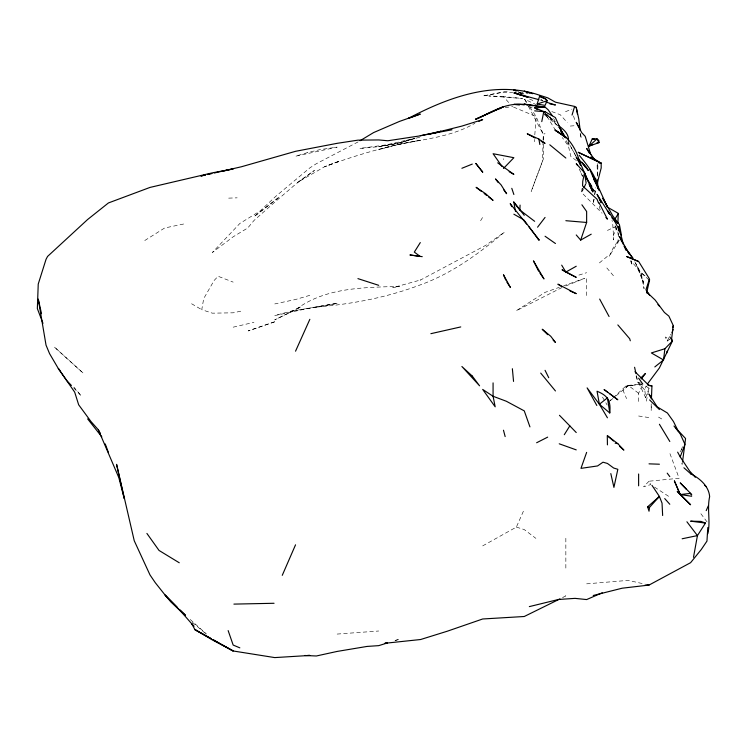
<?xml version="1.0" encoding="UTF-8"?>
<svg xmlns="http://www.w3.org/2000/svg" width="747" height="747" viewBox="0 0 747 747"><rect width="100%" height="100%" fill="white"/><g stroke="black" fill="none" stroke-linecap="round" stroke-linejoin="round"><path stroke-width="0.56" stroke-dasharray="3.73 2.8" d="M586.638 295.56L586.638 278.099M651.207 403.8L651.179 410.364L651.309 404.771M543.041 141.239L542.555 160.96L531.164 191.549L543.48 158.607L543.386 141.398M543.069 140.081L543.349 134.516L536.187 116.616L527.868 104.085M618.535 233.045L617.825 243.298L619.039 240.543M534.273 141.734L534.45 139.446M534.796 134.88L536.187 116.616L512.153 106.485M582.165 188.141L581.773 192.717L602.091 213.194M582.296 188.16L581.773 192.717L583.482 188.888M682.45 462.281L682.132 464.513L681.311 461.235M594.696 194.659L595.406 190.14M594.743 194.5L595.845 187.6M240.749 311.2L233.167 312.816L212.372 313.17L201.755 309.697L203.726 298.576L214.081 280.545L218.096 276.259L233.167 282.133M503.301 159.615L503.469 158.709M646.332 401.158L649.022 388.291L643.849 384.789M649.022 388.291L645.613 397.637L644.82 390.018L646.136 385.938M681.357 449.722L682.506 446.669M482.674 545.898L516.373 527.102L524.263 509.258M617.377 226.612L613.474 235.034L613.717 239.918L612.661 222.559L611.98 220.374M638.62 401.484L638.62 393.267L642.448 385.097M619.198 240.123L609.113 256.52L613.604 247.108L619.151 239.638M667.118 341.136L669.816 339.269L665.325 336.99L667.118 341.136L670.601 334.329M480.601 220.738L482.674 217.302M680.05 451.944L681.899 449.106M649.022 481.217L643.55 486.792L650.684 484.598L649.022 481.217L679.135 478.248L669.816 453.28M608.263 402.269L625.771 386.18L628.227 385.368L642.924 384.079M610.038 400.868L615.229 396.526M616.098 395.807L628.227 385.685L632.336 385.228L625.771 386.18L641.794 384.201M599.402 262.916L607.432 256.286M144.759 240.525L164.648 227.994L183.958 223.941M543.377 140.249L543.349 134.516L545.058 133.452M358.112 141.902L316.336 163.724L309.93 167.823L275.923 196.209L260.021 211.028L239.899 223.418L212.372 252.495L233.167 236.799L247.771 227.966L253.961 220.524L274.756 202.157L296.083 183.837L314.459 170.437L297.483 182.408L324.74 166.665L339.717 161.007L324.74 166.665C355.759 155.255 387.665 145.749 420.3 140.212L399.505 144.162L378.71 149.661C410.364 139.409 445.614 140.371 474.896 123.255M562.874 597.385L565.843 595.835L562.715 597.395M607.432 230.44L615.771 226.509M562.061 287.502L516.093 310.855L545.058 292.376L559.326 287.315M565.843 285.942L584.565 278.36L563.714 285.765M565.479 111.714L571.941 109.109M414.828 138.316L399.505 143.05L378.72 146.673L359.615 148.485L399.505 143.05L414.94 138.298M578.897 275.092L586.638 272.692M395.126 640.571L399.505 639.208L395.023 640.468M309.8 295.345L295.541 299.5L274.756 303.936M419.739 137.196L393.818 144.227L378.72 146.673L414.912 138.223M233.167 327.177L253.961 322.34M507.185 91.209L482.674 96.046L503.469 92.189L512.713 92.656M316.336 307.12C351.865 304.122 386.871 297.539 420.3 284.887C451.431 273.71 478.285 254.017 503.469 233.017L504.496 232.13L485.755 245.324L420.3 280.134L420.869 279.892L392.763 287.67L399.505 286.362C364.013 287.539 325.197 287.24 295.541 309.781L300.994 306.718L274.756 319.884L295.541 309.93L274.747 315.579L305.103 309.09L336.86 303.413L295.541 310.5L337.644 303.273M505.252 107.68L512.787 106.382M586.638 583.837L628.227 580.382L645.735 584.331M570.278 126.056L576.245 125.589M337.13 634.072L378.71 631.01M228.657 198.132L237.163 197.834M503.469 96.587L488.809 95.952L522.545 98.501L503.469 96.587L509.986 104.01M519.641 93.011L524.263 93.244L522.181 92.572M519.903 92.88L528.045 93.562M638.62 416.004L649.022 417.582M539.717 99.846L543.022 100.658M516.373 527.102L524.263 529.576L535.898 538.372M544.47 114.02L547.738 115.085M528.521 106.363L533.853 108.184M636.071 375.872L637.723 382.109L642.121 383.622M551.809 111.592L560.25 114.73L567.356 122.629M529.492 99.034L534.656 101.256M517.895 91.722L523.927 94.486M518.474 91.928L523.712 94.355M526.271 102.283L524.665 99.258L536.131 104.645M637.723 382.109L644.82 390.018M661.758 418.964L657.668 416.602M191.577 303.749L201.755 309.697M544.049 113.815L552.5 119.203L558.597 127.681M654.512 487.1L669.807 497.11M576.451 160.596L570.885 156.609L568.411 146.029L562.295 137.551M638.62 393.267L628.227 385.368L623.11 390.56L626.574 398.646M544.796 114.982L557.71 125.795M645.016 275.867L640.665 272.384L631.15 260.89L632.317 265.194L630.029 259.844M192.446 622.363L206.312 634.147M190.224 619.506L206.415 633.979M546.72 114.935L551.865 119.567L545.058 113.32L554.816 129.138M649.022 279.882L640.665 272.384L633.428 259.246M547.458 114.786L555.451 122.975M73.71 387.908L81.367 395.994L73.925 387.133M606.807 267.921L613.642 275.979M614.818 227.284L617.48 230.543M582.809 176.395L581.381 174.555L580.886 171.24M700.882 513.712L707.185 522.078L707.428 524.263M524.665 99.258L527.223 103.114M541.22 99.043L542.313 100.845M602.502 397.115L607.19 405.079M568.374 142.481L569.391 144.274M575.405 154.993L576.245 156.487M574.985 154.237L569.896 145.17L575.993 156.328M528.4 106.307L543.349 134.516M566.198 140.632L568.841 145.777L568.523 142.388M579.214 169.009L582.679 176.124M553.658 118.456L555.451 122.153M638.62 382.548L645.613 397.637M615.117 225.641L617.377 230.916M550.306 116.868L551.249 119.922M573.556 115.944L575.05 121.303M599.318 206.219L600.569 211.494M636.463 375.732L637.639 381.026M580.195 133.227L581.222 138.634L580.643 134.002M617.825 231.972L618.189 235.109M565.843 538.251L565.852 570.344M597.88 166.002L597.497 177.254L597.04 163.014L597.88 166.002M593.986 199.178L593.277 203.698L594.014 199.104M278.435 197.656L253.961 216.705L278.435 197.656M274.756 321.78L248.172 330.921L274.756 321.78M307.577 152.565L295.541 156.226L337.13 147.131L319.996 149.624L307.577 152.565M82.926 372.893L54.195 346.879L82.926 372.893M638.62 269.658L635.613 263.289L643.578 282.702L644.045 288.687L640.665 272.384L643.578 282.702L638.62 269.658"/><path stroke-width="1.12" d="M651.459 398.067L651.935 385.919L647.574 384.901M617.918 223.306L618.217 213.315L607.432 207.162L602.773 198.216L613.072 216.285L619.422 224.623L621.476 235.436M534.656 221.317L519.875 210.056L520.071 205.108M647.425 384.014L659.414 367.907L672.393 341.071L671.656 338.512L673.271 325.58L668.873 316.112L664.41 312.451L655.147 300.023L647.285 292.563L649.563 295.121M618.777 230.608L619.011 226.22L618.693 230.776M593.239 595.49L622.195 588.197L649.022 585.069L690.601 562.687L701.284 549.503L706.961 541.099L707.801 527.541M707.811 533.722C710.742 521.406 706.839 508.894 709.65 496.652C708.8 485.905 699.594 478.304 690.601 473.682M596.825 405.481L587.105 387.87L599.402 404.239L609.767 412.96C610.915 401.092 608.245 395.807 597.04 391.232L599.402 404.239L607.432 417.806M654.811 366.936L663.532 359.97L664.886 348.746L672.393 341.071L669.807 336.86M662.645 515.514L662.038 503.151L659.414 496.456L649.526 507.353L649.022 511.219L647.612 506.83L659.414 496.456L651.972 485.335M682.609 461.16L685.578 438.526L676.194 428.526M693.487 557.327L697.437 535.599L705.457 523.077L701.003 521.425L690.601 521.154L705.457 523.077M541.771 121.602L543.648 112.302L545.058 111.761L555.366 117.55L562.612 133.638L564.527 136.262L554.825 129.866L565.843 137.14C573.677 144.825 578.206 154.853 580.578 165.442M577.235 164.947L576.245 163.733L584.556 172.716L582.753 181.278L582.567 185.882L597.04 199.216L598.562 203.044M646.613 292.955L649.582 279.882L649.022 278.201L638.685 261.515L626.593 256.492L638.246 261.338M666.567 353.462L667.108 351.23M672.739 327.69L673.271 325.58M572.043 115.075L574.62 106.429L555.451 102.19L547.831 97.885L535.244 93.823C491.853 81.078 446.454 98.193 408.348 118.399L420.3 114.067L399.505 121.406L373.631 132.564L360.054 140.735M537.121 104.076L539.567 96.326L545.058 98.641L547.159 100.705L545.058 105.374L537.121 104.076L547.159 100.705L545.824 99.052L539.567 96.326M672.001 332.732L673.084 329.474M576.245 234.96L580.671 240.095L586.638 222.466L586.638 211.494L581.894 204.79M482.273 171.287L482.683 172.137L475.839 163.462L482.683 172.137M586.638 452.383L580.97 468.36L597.581 465.941L602.988 462.197L607.432 463.448L613.67 468.033L617.834 469.303L613.922 487.38L610.813 473.579M649.376 279.35L645.94 289.78L649.022 294.505L647.285 292.563M695.317 477.314L689.649 471.077L680.209 456.865L684.98 444.372L680.209 433.876L673.99 426.023M282.263 575.33L295.541 544.815M706.204 510.64L708.305 505.859M583.911 187.936L585.629 184.107M295.541 351.193L309.846 319.314M592.296 138.774L588.935 146.188L598.982 142.63L598.833 140.473L597.04 138.867L592.296 138.774L594.481 139.334M420.3 242.579L414.324 252.094L420.3 256.538M564.284 434.707L569.812 425.902L559.456 415.295M614.538 219.637L618.273 213.791M641.337 378.934L645.408 373.509L640.749 378.019M537.56 227.209L545.058 217.433M503.469 168.495L513.871 157.701L493.076 153.714L502.171 166.646M599.402 404.239L607.432 397.862L609.767 412.96M566.889 272.608L576.245 277.361L562.052 269.742L565.852 272.076L576.245 266.231M580.671 240.095L591.222 234.185M559.905 598.935L524.263 616.499L482.674 618.983L447.229 631.234L420.617 639.516L384.92 643.279L387.17 642.653M536.626 442.756L547.682 437.126M475.484 119.343L503.469 106.681L475.484 119.343C490.891 112.666 506.69 101.611 524.263 104.916M478.902 121.322L482.683 119.604L461.889 126.094L430.225 134.002M592.987 144.423L588.935 146.188L597.04 138.867L598.982 142.63L597.04 142.658M602.231 592.791L586.638 599.57L575.059 598.366L558.551 599.467L529.334 606.611M461.889 168.28L472.281 164.088M664.886 348.746L651.365 352.939L663.532 359.97M387.469 642.934L378.72 645.641L367.057 646.426L337.13 651.431L316.336 655.987L304.785 655.492M433.223 133.424L441.094 131.229L419.534 135.945L387.833 140.763L378.71 139.941L357.925 140.147L337.13 143.331L295.541 151.314L241.402 166.768L214.221 173.024M430.87 333.676L460.759 326.925M205.332 175.013L200.887 176.003L205.341 175.031M211.999 173.528L207.554 174.518L209.795 174.051M222.036 171.362L233.167 168.915L212.372 172.837L149.998 187.422L108.408 202.96L87.623 219.506L47.565 256.436L46.034 259.34L38.237 284.065L37.35 308.586L42.981 323.348M682.142 538.774L697.437 535.599L686.913 521.779M420.3 135.739L452 129.801M498.781 108.791L500.938 108.418M690.237 493.347L691.778 494.962L690.601 493.393L680.209 494.542L677.23 491.358L690.601 504.785L680.209 494.542L674.41 480.984L680.209 494.542L691.675 496.26M537.476 109.632L534.656 107.839L545.058 107.092L548.111 109.725L552.313 115.682M233.904 604.108L274.056 603.277M649.022 279.882L649.582 279.882M307.652 655.39L309.856 655.436L274.756 657.593L233.167 650.973L212.372 639.918L194.93 629.618L191.577 623.512L193.959 626.322L179.999 610.364L165.05 594.995L155.311 582.735L149.998 574.938L134.245 540.753L116.569 464.335L124.245 498.51L118.82 477.622L98.352 429.814L91.059 421.625L78.659 404.781L74.681 392.138L58.303 368.514L49.563 353.63L46.034 345.142L38.246 299.071L41.515 313.684M599.094 163.079L601.158 163.135L601.204 167.926L597.04 184.014L597.535 187.058M649.022 463.85L659.414 464.214M565.852 220.701L586.638 222.466M534.656 110.855L545.058 111.761M529.726 105.42L533.003 105.719M535.618 106.046L545.058 107.092L524.263 104.225L513.871 104.365L519.454 105M651.935 385.919L649.022 385.545L634.959 371.707M422.242 256.669L409.907 254.96L419.076 256.249M534.656 105.691L524.263 104.113L527.419 104.944M615.126 443.176L617.825 443.653L623.894 450.124L619.562 446.342M549.979 103.992L555.451 104.972L546.094 102.106M646.827 584.584L649.022 585.069M538.615 99.575L513.871 92.917L528.026 97.325L515.038 92.815L520.201 95.037M647.612 506.83L649.526 507.353M532.667 93.711L524.263 91.171L529.679 92.983M357.925 278.622L378.71 285.317M515.878 90.807L513.871 89.892L516.989 90.891M559.232 443.802L576.245 449.881M534.656 107.839L544.498 111.817M239.843 647.845L233.167 645.063L228.143 630.589M570.008 290.994L576.245 293.655L557.888 284.159L561.427 286.409M513.871 89.892L515.645 90.667M541.099 141.276L545.058 143.415L538.886 139.063L527.251 133.778L535.16 138.064M601.158 163.135L578.299 152.323L601.158 163.135L590.97 157.01L592.483 158.513M211.401 638.769L194.93 629.618L211.028 638.61M213.035 639.731L233.167 650.973L221.28 644.306M213.362 639.862L219.301 643.195M509.146 171.707L513.871 174.387L497.698 162.846M513.871 214.212L523.768 219.823L539.054 240.076L528.736 226.509M574.62 106.429L576.245 107.372L578.766 118.96L580.214 130.529M179.261 562.771L159.036 550.446L146.907 533.433M565.843 137.14L555.451 130.38L564.209 136.449M545.058 236.248L555.451 243.513M584.789 166.581L586.638 167.907L588.356 170.531L581.857 162.276L586.638 167.907L577.655 158.252M607.741 392.278L604.071 389.542L617.825 399.776L609.571 393.641M617.825 443.653L607.432 435.753L613.502 441.047M481.46 191.437L476.1 187.32L485.709 193.772L493.076 200.373L488.603 196.937M484.14 193.501L486.82 195.565M704.477 485.233L706.242 486.614M549.773 144.787L565.852 158.037M558.046 125.244C563.285 129.231 569.354 133.853 568.411 141.258M683.916 467.771L691.507 474.485M185.116 614.94L179.999 610.364L184.967 615.192M184.929 615.304L170.792 601.858L165.05 594.995L177.104 607.096M611.961 217.825L617.834 223.474L612.288 217.984M649.601 399.934L659.414 409.561M547.654 334.665L542.201 329.222L550.763 336.281L555.451 342.443L553.116 340.109M179.523 609.524L185.144 615.173M690.601 493.393L680.209 482.851L686.381 489.313M569.812 425.902L576.245 432.532M71.423 385.48L66.828 380.634L58.303 368.514L59.797 370.288M540.716 373.089L555.451 390.961M605.91 217.452L607.432 219.16L599.019 202.67M664.718 498.576L669.807 504.272M657.93 304.524L659.414 306.186M526.598 224.072L510.21 203.642L511.779 206.63M617.834 324.926L629.693 338.736L630.291 340.772M101.816 436.855L87.623 418.871M524.263 215.332L513.628 201.662M609.066 316.513L599.664 299.08M519.875 210.056L513.861 202.484L515.505 211.354M579.224 155.227C587.338 165.302 596.153 175.629 598.272 188.814L595.574 178.365M630.01 254.522L628.227 252.243L632.886 258.238L624.09 245.931L625.921 250.217M589.243 184.686L594.257 191.129L589.28 184.668M536.346 236.575L539.054 240.076M498.268 182.613L495.485 178.916L501.088 184.892L506.615 193.706L503.833 190.009M667.202 473.14L669.816 476.633M594.435 159.372L586.638 148.429L589.29 153.06M638.62 378.206L642.728 383.967M539.838 272.963L543.984 278.939L533.451 260.852L538.652 271.254M506.839 282.067L510.444 287.539L503.469 274.747L505.775 280.088M560.483 130.604L564.872 137.401M659.414 424.268L669.816 441.486M609.757 214.352L597.04 194.332L600.541 201.391M561.688 265.148L565.852 272.076M593.762 179.411L598.973 188.403L607.432 207.162M565.852 137.999L559.326 127.261L562.5 133.433M579.737 163.5L576.245 157.262C583.323 166.095 584.826 177.646 591.764 186.479L586.638 178.477L584.443 172.79L592.829 191.951L589.962 186.134M98.352 429.814L100.528 433.718M609.113 213.605L607.432 210.57C615.052 220.356 621.056 231.85 623.11 244.11M677.641 452.14L680.209 456.865M579.168 127.812L576.245 122.312L581.745 132.677L585.209 136.337L590.756 154.61M651.468 398.954L649.022 394.099L657.211 406.872L667.398 412.998L673.458 421.504L678.071 430.851M545.058 370.325L548.746 377.721M589.85 169.662L598.982 190.345M592.399 174.845L597.04 185.181M621.84 241.897L619.562 236.538L629.021 253.859M601.279 202.549L600.13 199.738L601.167 202.745M105.234 443.923L108.408 452.449M529.94 426.892L524.263 410.878L506.345 401.26L493.076 396.274L482.674 389.411L495.177 406.816L493.076 396.274L493.076 382.884M511.788 188.328L513.871 194.5M579.868 163.425L580.55 165.489M512.367 368.729L513.553 381.418M503.469 430.216L505.159 436.593M634.586 367.263L635.996 373.612M576.245 107.372L577.459 114.263M538.886 139.063L539.838 144.498M584.556 172.716L586.143 183.239M597.469 179.962L597.824 186.741M607.292 435.697L607.432 444.876M638.62 474L638.62 485.821M472.281 376.077L461.889 366.506L479.574 385.807L472.281 376.077"/></g></svg>
